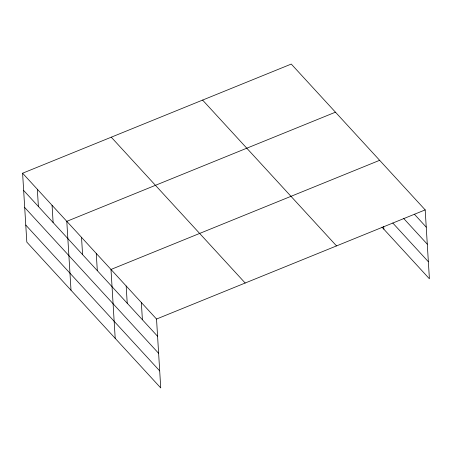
<?xml version="1.0" encoding="UTF-8"?>
<svg xmlns="http://www.w3.org/2000/svg" width="452" height="452" viewBox="0 0 452 452"><rect width="100%" height="100%" fill="white"/><g stroke="black" fill="none" stroke-linecap="round" stroke-linejoin="round"><path stroke-width="0.68" d="M22.6 173.212L156.528 319.039L160.737 387.935L26.815 242.108L22.6 173.212L291.263 64.065L425.185 209.892L429.4 278.788L381.963 227.136M335.457 112.186L66.794 221.333L71.009 290.235M379.652 160.307L110.989 269.46L115.203 338.356M156.528 319.039L425.185 209.892M414.382 214.214L426.242 227.13M403.568 218.35L427.281 244.176M392.782 223.005L428.355 261.742M202.603 100.084L336.525 245.911M111.26 137.193L245.182 283.02M23.657 190.45L157.578 336.277M24.696 207.496L158.624 353.323M25.77 225.062L159.697 370.889M383.697 226.48L383.867 229.209M141.346 302.512L142.403 319.75M126.17 285.986L127.221 303.224M96.259 253.419L97.316 270.652M81.529 237.373L82.58 254.612M52.065 205.293L53.116 222.531M37.33 189.252L38.386 206.491"/></g></svg>
